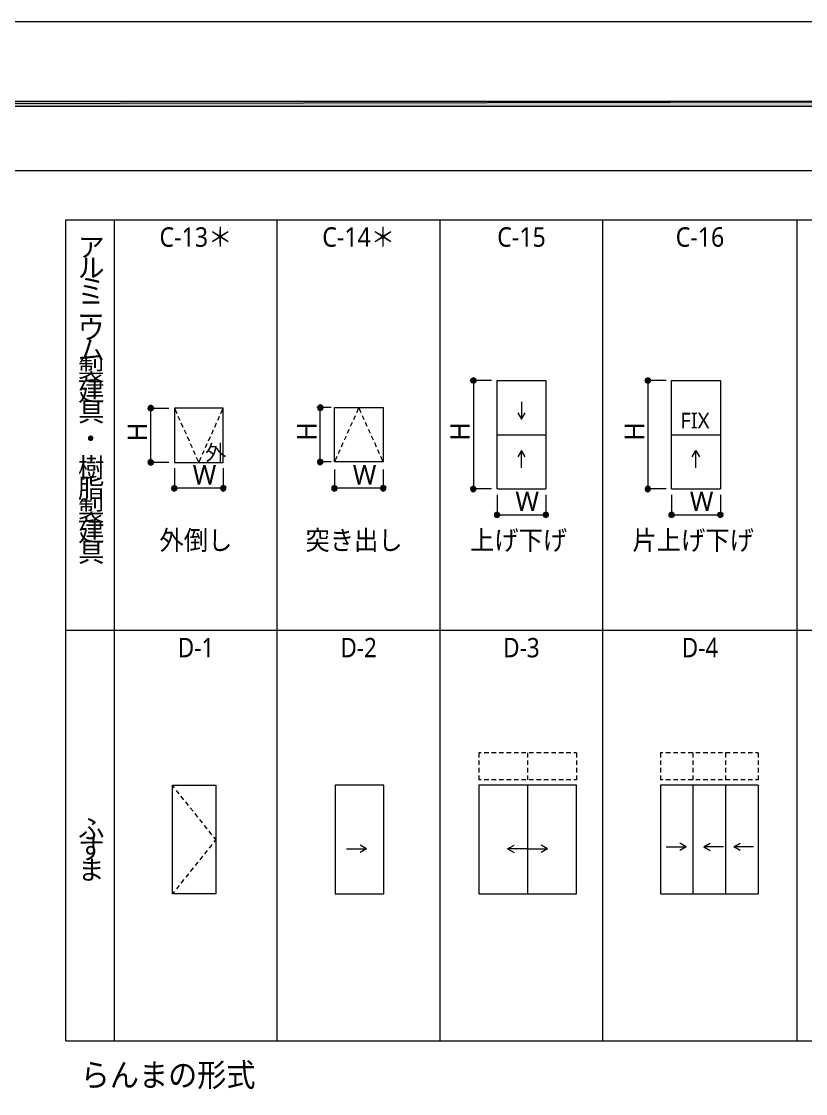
# Model space of a CAD drawing. Header units: millimetres. Extents: x 0 to 420, y 0 to 297.
# Drawn here: x 209.2 to 314.2, y 153.5 to 297 of the extents above; entities that cross this region are included whole.
import ezdxf
from ezdxf.enums import TextEntityAlignment as Align

# ---------------------------------------------------------------- set-up
doc = ezdxf.new("R2010")
doc.units = ezdxf.units.MM
doc.styles.add('kst32b', font='NotoSansJP-Variable.ttf')

msp = doc.modelspace()

# ---------------------------------------------------------------- hatches: boundary and pattern name
h = msp.add_hatch(color=7)
h.paths.add_polyline_path([(394.17, 285.62), (394.17, 286.32), (26.18, 285.62), (394.17, 285.62)])
h.paths.add_polyline_path([(394.17, 286.32), (26.18, 285.62), (26.18, 286.32), (394.17, 286.32)])
h = msp.add_hatch(color=7)
h.paths.add_polyline_path([(269.37, 249.07), (269.35, 248.94), (269.71, 248.94), (269.37, 249.07)])
h.paths.add_polyline_path([(269.35, 248.94), (269.71, 248.94), (269.37, 248.79), (269.35, 248.94)])
h.paths.add_polyline_path([(269.71, 248.94), (269.37, 248.79), (269.45, 248.67), (269.71, 248.94)])
h = msp.add_hatch(color=7)
h.paths.add_polyline_path([(269.71, 249.3), (269.58, 249.26), (269.71, 248.94), (269.71, 249.3)])
h.paths.add_polyline_path([(269.58, 249.26), (269.71, 248.94), (269.45, 249.2), (269.58, 249.26)])
h.paths.add_polyline_path([(269.71, 248.94), (269.45, 249.2), (269.37, 249.07), (269.71, 248.94)])
h = msp.add_hatch(color=7)
h.paths.add_polyline_path([(269.45, 248.67), (269.58, 248.6), (269.71, 248.94), (269.45, 248.67)])
h.paths.add_polyline_path([(269.58, 248.6), (269.71, 248.94), (269.71, 248.56), (269.58, 248.6)])
h.paths.add_polyline_path([(269.71, 248.94), (269.71, 248.56), (269.85, 248.6), (269.71, 248.94)])
for points in [[(269.85, 249.26), (269.71, 249.3), (269.71, 248.94), (269.85, 249.26)], [(293.2, 249.26), (293.07, 249.3), (293.07, 248.94), (293.2, 249.26)], [(226.67, 245.58), (226.55, 245.6), (226.55, 245.24), (226.67, 245.58)], [(249.36, 245.64), (249.22, 245.66), (249.22, 245.3), (249.36, 245.64)], [(226.4, 237.64), (226.55, 237.62), (226.55, 237.98), (226.4, 237.64)], [(249.09, 237.7), (249.22, 237.68), (249.22, 238.04), (249.09, 237.7)], [(229.36, 234.65), (229.34, 234.53), (229.7, 234.53), (229.36, 234.65)], [(236.58, 234.38), (236.6, 234.53), (236.24, 234.53), (236.58, 234.38)], [(250.78, 234.65), (250.76, 234.53), (251.12, 234.53), (250.78, 234.65)], [(257.98, 234.38), (258.02, 234.53), (257.64, 234.53), (257.98, 234.38)], [(269.58, 234.08), (269.71, 234.06), (269.71, 234.42), (269.58, 234.08)], [(292.93, 234.08), (293.07, 234.06), (293.07, 234.42), (292.93, 234.08)], [(272.54, 231.1), (272.52, 230.97), (272.88, 230.97), (272.54, 231.1)], [(279.74, 230.82), (279.78, 230.97), (279.4, 230.97), (279.74, 230.82)], [(295.89, 231.1), (295.87, 230.97), (296.23, 230.97), (295.89, 231.1)], [(303.11, 230.82), (303.13, 230.97), (302.77, 230.97), (303.11, 230.82)]]:
    msp.add_hatch(color=7).paths.add_polyline_path(points)
h = msp.add_hatch(color=7)
h.paths.add_polyline_path([(270.07, 248.94), (270.04, 249.07), (269.71, 248.94), (270.07, 248.94)])
h.paths.add_polyline_path([(270.04, 249.07), (269.71, 248.94), (269.96, 249.2), (270.04, 249.07)])
h.paths.add_polyline_path([(269.71, 248.94), (269.96, 249.2), (269.85, 249.26), (269.71, 248.94)])
h = msp.add_hatch(color=7)
h.paths.add_polyline_path([(269.85, 248.6), (269.96, 248.67), (269.71, 248.94), (269.85, 248.6)])
h.paths.add_polyline_path([(269.96, 248.67), (269.71, 248.94), (270.04, 248.79), (269.96, 248.67)])
h.paths.add_polyline_path([(269.71, 248.94), (270.04, 248.79), (270.07, 248.94), (269.71, 248.94)])
h = msp.add_hatch(color=7)
h.paths.add_polyline_path([(292.74, 249.07), (292.69, 248.94), (293.07, 248.94), (292.74, 249.07)])
h.paths.add_polyline_path([(292.69, 248.94), (293.07, 248.94), (292.74, 248.79), (292.69, 248.94)])
h.paths.add_polyline_path([(293.07, 248.94), (292.74, 248.79), (292.8, 248.67), (293.07, 248.94)])
h = msp.add_hatch(color=7)
h.paths.add_polyline_path([(293.07, 249.3), (292.93, 249.26), (293.07, 248.94), (293.07, 249.3)])
h.paths.add_polyline_path([(292.93, 249.26), (293.07, 248.94), (292.8, 249.2), (292.93, 249.26)])
h.paths.add_polyline_path([(293.07, 248.94), (292.8, 249.2), (292.74, 249.07), (293.07, 248.94)])
h = msp.add_hatch(color=7)
h.paths.add_polyline_path([(292.8, 248.67), (292.93, 248.6), (293.07, 248.94), (292.8, 248.67)])
h.paths.add_polyline_path([(292.93, 248.6), (293.07, 248.94), (293.07, 248.56), (292.93, 248.6)])
h.paths.add_polyline_path([(293.07, 248.94), (293.07, 248.56), (293.2, 248.6), (293.07, 248.94)])
h = msp.add_hatch(color=7)
h.paths.add_polyline_path([(293.43, 248.94), (293.39, 249.07), (293.07, 248.94), (293.43, 248.94)])
h.paths.add_polyline_path([(293.39, 249.07), (293.07, 248.94), (293.33, 249.2), (293.39, 249.07)])
h.paths.add_polyline_path([(293.07, 248.94), (293.33, 249.2), (293.2, 249.26), (293.07, 248.94)])
h = msp.add_hatch(color=7)
h.paths.add_polyline_path([(293.2, 248.6), (293.33, 248.67), (293.07, 248.94), (293.2, 248.6)])
h.paths.add_polyline_path([(293.33, 248.67), (293.07, 248.94), (293.39, 248.79), (293.33, 248.67)])
h.paths.add_polyline_path([(293.07, 248.94), (293.39, 248.79), (293.43, 248.94), (293.07, 248.94)])
h = msp.add_hatch(color=7)
h.paths.add_polyline_path([(226.21, 245.36), (226.19, 245.24), (226.55, 245.24), (226.21, 245.36)])
h.paths.add_polyline_path([(226.19, 245.24), (226.55, 245.24), (226.21, 245.09), (226.19, 245.24)])
h.paths.add_polyline_path([(226.55, 245.24), (226.21, 245.09), (226.29, 244.98), (226.55, 245.24)])
h = msp.add_hatch(color=7)
h.paths.add_polyline_path([(226.55, 245.6), (226.4, 245.58), (226.55, 245.24), (226.55, 245.6)])
h.paths.add_polyline_path([(226.4, 245.58), (226.55, 245.24), (226.29, 245.49), (226.4, 245.58)])
h.paths.add_polyline_path([(226.55, 245.24), (226.29, 245.49), (226.21, 245.36), (226.55, 245.24)])
h = msp.add_hatch(color=7)
h.paths.add_polyline_path([(226.91, 245.24), (226.89, 245.36), (226.55, 245.24), (226.91, 245.24)])
h.paths.add_polyline_path([(226.89, 245.36), (226.55, 245.24), (226.8, 245.49), (226.89, 245.36)])
h.paths.add_polyline_path([(226.55, 245.24), (226.8, 245.49), (226.67, 245.58), (226.55, 245.24)])
h = msp.add_hatch(color=7)
h.paths.add_polyline_path([(248.88, 245.45), (248.86, 245.3), (249.22, 245.3), (248.88, 245.45)])
h.paths.add_polyline_path([(248.86, 245.3), (249.22, 245.3), (248.88, 245.17), (248.86, 245.3)])
h.paths.add_polyline_path([(249.22, 245.3), (248.88, 245.17), (248.96, 245.05), (249.22, 245.3)])
h = msp.add_hatch(color=7)
h.paths.add_polyline_path([(249.22, 245.66), (249.09, 245.64), (249.22, 245.3), (249.22, 245.66)])
h.paths.add_polyline_path([(249.09, 245.64), (249.22, 245.3), (248.96, 245.55), (249.09, 245.64)])
h.paths.add_polyline_path([(249.22, 245.3), (248.96, 245.55), (248.88, 245.45), (249.22, 245.3)])
h = msp.add_hatch(color=7)
h.paths.add_polyline_path([(248.96, 245.05), (249.09, 244.96), (249.22, 245.3), (248.96, 245.05)])
h.paths.add_polyline_path([(249.09, 244.96), (249.22, 245.3), (249.22, 244.94), (249.09, 244.96)])
h.paths.add_polyline_path([(249.22, 245.3), (249.22, 244.94), (249.36, 244.96), (249.22, 245.3)])
h = msp.add_hatch(color=7)
h.paths.add_polyline_path([(249.58, 245.3), (249.56, 245.45), (249.22, 245.3), (249.58, 245.3)])
h.paths.add_polyline_path([(249.56, 245.45), (249.22, 245.3), (249.47, 245.55), (249.56, 245.45)])
h.paths.add_polyline_path([(249.22, 245.3), (249.47, 245.55), (249.36, 245.64), (249.22, 245.3)])
h = msp.add_hatch(color=7)
h.paths.add_polyline_path([(249.36, 244.96), (249.47, 245.05), (249.22, 245.3), (249.36, 244.96)])
h.paths.add_polyline_path([(249.47, 245.05), (249.22, 245.3), (249.56, 245.17), (249.47, 245.05)])
h.paths.add_polyline_path([(249.22, 245.3), (249.56, 245.17), (249.58, 245.3), (249.22, 245.3)])
h = msp.add_hatch(color=7)
h.paths.add_polyline_path([(226.29, 244.98), (226.4, 244.9), (226.55, 245.24), (226.29, 244.98)])
h.paths.add_polyline_path([(226.4, 244.9), (226.55, 245.24), (226.55, 244.88), (226.4, 244.9)])
h.paths.add_polyline_path([(226.55, 245.24), (226.55, 244.88), (226.67, 244.9), (226.55, 245.24)])
h = msp.add_hatch(color=7)
h.paths.add_polyline_path([(226.67, 244.9), (226.8, 244.98), (226.55, 245.24), (226.67, 244.9)])
h.paths.add_polyline_path([(226.8, 244.98), (226.55, 245.24), (226.89, 245.09), (226.8, 244.98)])
h.paths.add_polyline_path([(226.55, 245.24), (226.89, 245.09), (226.91, 245.24), (226.55, 245.24)])
h = msp.add_hatch(color=7)
h.paths.add_polyline_path([(226.4, 238.32), (226.29, 238.23), (226.55, 237.98), (226.4, 238.32)])
h.paths.add_polyline_path([(226.29, 238.23), (226.55, 237.98), (226.21, 238.1), (226.29, 238.23)])
h.paths.add_polyline_path([(226.55, 237.98), (226.21, 238.1), (226.19, 237.98), (226.55, 237.98)])
h = msp.add_hatch(color=7)
h.paths.add_polyline_path([(226.8, 238.23), (226.67, 238.32), (226.55, 237.98), (226.8, 238.23)])
h.paths.add_polyline_path([(226.67, 238.32), (226.55, 237.98), (226.55, 238.34), (226.67, 238.32)])
h.paths.add_polyline_path([(226.55, 237.98), (226.55, 238.34), (226.4, 238.32), (226.55, 237.98)])
h = msp.add_hatch(color=7)
h.paths.add_polyline_path([(226.89, 237.83), (226.91, 237.98), (226.55, 237.98), (226.89, 237.83)])
h.paths.add_polyline_path([(226.91, 237.98), (226.55, 237.98), (226.89, 238.1), (226.91, 237.98)])
h.paths.add_polyline_path([(226.55, 237.98), (226.89, 238.1), (226.8, 238.23), (226.55, 237.98)])
h = msp.add_hatch(color=7)
h.paths.add_polyline_path([(249.09, 238.38), (248.96, 238.29), (249.22, 238.04), (249.09, 238.38)])
h.paths.add_polyline_path([(248.96, 238.29), (249.22, 238.04), (248.88, 238.19), (248.96, 238.29)])
h.paths.add_polyline_path([(249.22, 238.04), (248.88, 238.19), (248.86, 238.04), (249.22, 238.04)])
h = msp.add_hatch(color=7)
h.paths.add_polyline_path([(249.47, 238.29), (249.36, 238.38), (249.22, 238.04), (249.47, 238.29)])
h.paths.add_polyline_path([(249.36, 238.38), (249.22, 238.04), (249.22, 238.4), (249.36, 238.38)])
h.paths.add_polyline_path([(249.22, 238.04), (249.22, 238.4), (249.09, 238.38), (249.22, 238.04)])
h = msp.add_hatch(color=7)
h.paths.add_polyline_path([(249.56, 237.91), (249.58, 238.04), (249.22, 238.04), (249.56, 237.91)])
h.paths.add_polyline_path([(249.58, 238.04), (249.22, 238.04), (249.56, 238.19), (249.58, 238.04)])
h.paths.add_polyline_path([(249.22, 238.04), (249.56, 238.19), (249.47, 238.29), (249.22, 238.04)])
h = msp.add_hatch(color=7)
h.paths.add_polyline_path([(226.19, 237.98), (226.21, 237.83), (226.55, 237.98), (226.19, 237.98)])
h.paths.add_polyline_path([(226.21, 237.83), (226.55, 237.98), (226.29, 237.72), (226.21, 237.83)])
h.paths.add_polyline_path([(226.55, 237.98), (226.29, 237.72), (226.4, 237.64), (226.55, 237.98)])
h = msp.add_hatch(color=7)
h.paths.add_polyline_path([(226.55, 237.62), (226.67, 237.64), (226.55, 237.98), (226.55, 237.62)])
h.paths.add_polyline_path([(226.67, 237.64), (226.55, 237.98), (226.8, 237.72), (226.67, 237.64)])
h.paths.add_polyline_path([(226.55, 237.98), (226.8, 237.72), (226.89, 237.83), (226.55, 237.98)])
h = msp.add_hatch(color=7)
h.paths.add_polyline_path([(248.86, 238.04), (248.88, 237.91), (249.22, 238.04), (248.86, 238.04)])
h.paths.add_polyline_path([(248.88, 237.91), (249.22, 238.04), (248.96, 237.79), (248.88, 237.91)])
h.paths.add_polyline_path([(249.22, 238.04), (248.96, 237.79), (249.09, 237.7), (249.22, 238.04)])
h = msp.add_hatch(color=7)
h.paths.add_polyline_path([(249.22, 237.68), (249.36, 237.7), (249.22, 238.04), (249.22, 237.68)])
h.paths.add_polyline_path([(249.36, 237.7), (249.22, 238.04), (249.47, 237.79), (249.36, 237.7)])
h.paths.add_polyline_path([(249.22, 238.04), (249.47, 237.79), (249.56, 237.91), (249.22, 238.04)])
h = msp.add_hatch(color=7)
h.paths.add_polyline_path([(229.34, 234.53), (229.36, 234.38), (229.7, 234.53), (229.34, 234.53)])
h.paths.add_polyline_path([(229.36, 234.38), (229.7, 234.53), (229.45, 234.27), (229.36, 234.38)])
h.paths.add_polyline_path([(229.7, 234.53), (229.45, 234.27), (229.57, 234.19), (229.7, 234.53)])
h = msp.add_hatch(color=7)
h.paths.add_polyline_path([(229.7, 234.89), (229.57, 234.84), (229.7, 234.53), (229.7, 234.89)])
h.paths.add_polyline_path([(229.57, 234.84), (229.7, 234.53), (229.45, 234.78), (229.57, 234.84)])
h.paths.add_polyline_path([(229.7, 234.53), (229.45, 234.78), (229.36, 234.65), (229.7, 234.53)])
h = msp.add_hatch(color=7)
h.paths.add_polyline_path([(229.57, 234.19), (229.7, 234.15), (229.7, 234.53), (229.57, 234.19)])
h.paths.add_polyline_path([(229.7, 234.15), (229.7, 234.53), (229.85, 234.19), (229.7, 234.15)])
h.paths.add_polyline_path([(229.7, 234.53), (229.85, 234.19), (229.95, 234.27), (229.7, 234.53)])
h = msp.add_hatch(color=7)
h.paths.add_polyline_path([(230.04, 234.65), (229.95, 234.78), (229.7, 234.53), (230.04, 234.65)])
h.paths.add_polyline_path([(229.95, 234.78), (229.7, 234.53), (229.85, 234.84), (229.95, 234.78)])
h.paths.add_polyline_path([(229.7, 234.53), (229.85, 234.84), (229.7, 234.89), (229.7, 234.53)])
h = msp.add_hatch(color=7)
h.paths.add_polyline_path([(229.95, 234.27), (230.04, 234.38), (229.7, 234.53), (229.95, 234.27)])
h.paths.add_polyline_path([(230.04, 234.38), (229.7, 234.53), (230.06, 234.53), (230.04, 234.38)])
h.paths.add_polyline_path([(229.7, 234.53), (230.06, 234.53), (230.04, 234.65), (229.7, 234.53)])
h = msp.add_hatch(color=7)
h.paths.add_polyline_path([(235.99, 234.78), (235.9, 234.65), (236.24, 234.53), (235.99, 234.78)])
h.paths.add_polyline_path([(235.9, 234.65), (236.24, 234.53), (235.88, 234.53), (235.9, 234.65)])
h.paths.add_polyline_path([(236.24, 234.53), (235.88, 234.53), (235.9, 234.38), (236.24, 234.53)])
h = msp.add_hatch(color=7)
h.paths.add_polyline_path([(235.9, 234.38), (235.99, 234.27), (236.24, 234.53), (235.9, 234.38)])
h.paths.add_polyline_path([(235.99, 234.27), (236.24, 234.53), (236.09, 234.19), (235.99, 234.27)])
h.paths.add_polyline_path([(236.24, 234.53), (236.09, 234.19), (236.24, 234.15), (236.24, 234.53)])
h = msp.add_hatch(color=7)
h.paths.add_polyline_path([(236.37, 234.84), (236.24, 234.89), (236.24, 234.53), (236.37, 234.84)])
h.paths.add_polyline_path([(236.24, 234.89), (236.24, 234.53), (236.09, 234.84), (236.24, 234.89)])
h.paths.add_polyline_path([(236.24, 234.53), (236.09, 234.84), (235.99, 234.78), (236.24, 234.53)])
h = msp.add_hatch(color=7)
h.paths.add_polyline_path([(236.6, 234.53), (236.58, 234.65), (236.24, 234.53), (236.6, 234.53)])
h.paths.add_polyline_path([(236.58, 234.65), (236.24, 234.53), (236.5, 234.78), (236.58, 234.65)])
h.paths.add_polyline_path([(236.24, 234.53), (236.5, 234.78), (236.37, 234.84), (236.24, 234.53)])
h = msp.add_hatch(color=7)
h.paths.add_polyline_path([(236.24, 234.15), (236.37, 234.19), (236.24, 234.53), (236.24, 234.15)])
h.paths.add_polyline_path([(236.37, 234.19), (236.24, 234.53), (236.5, 234.27), (236.37, 234.19)])
h.paths.add_polyline_path([(236.24, 234.53), (236.5, 234.27), (236.58, 234.38), (236.24, 234.53)])
h = msp.add_hatch(color=7)
h.paths.add_polyline_path([(250.76, 234.53), (250.78, 234.38), (251.12, 234.53), (250.76, 234.53)])
h.paths.add_polyline_path([(250.78, 234.38), (251.12, 234.53), (250.87, 234.27), (250.78, 234.38)])
h.paths.add_polyline_path([(251.12, 234.53), (250.87, 234.27), (250.97, 234.19), (251.12, 234.53)])
h = msp.add_hatch(color=7)
h.paths.add_polyline_path([(251.12, 234.89), (250.97, 234.84), (251.12, 234.53), (251.12, 234.89)])
h.paths.add_polyline_path([(250.97, 234.84), (251.12, 234.53), (250.87, 234.78), (250.97, 234.84)])
h.paths.add_polyline_path([(251.12, 234.53), (250.87, 234.78), (250.78, 234.65), (251.12, 234.53)])
h = msp.add_hatch(color=7)
h.paths.add_polyline_path([(250.97, 234.19), (251.12, 234.15), (251.12, 234.53), (250.97, 234.19)])
h.paths.add_polyline_path([(251.12, 234.15), (251.12, 234.53), (251.25, 234.19), (251.12, 234.15)])
h.paths.add_polyline_path([(251.12, 234.53), (251.25, 234.19), (251.38, 234.27), (251.12, 234.53)])
h = msp.add_hatch(color=7)
h.paths.add_polyline_path([(251.46, 234.65), (251.38, 234.78), (251.12, 234.53), (251.46, 234.65)])
h.paths.add_polyline_path([(251.38, 234.78), (251.12, 234.53), (251.25, 234.84), (251.38, 234.78)])
h.paths.add_polyline_path([(251.12, 234.53), (251.25, 234.84), (251.12, 234.89), (251.12, 234.53)])
h = msp.add_hatch(color=7)
h.paths.add_polyline_path([(251.38, 234.27), (251.46, 234.38), (251.12, 234.53), (251.38, 234.27)])
h.paths.add_polyline_path([(251.46, 234.38), (251.12, 234.53), (251.48, 234.53), (251.46, 234.38)])
h.paths.add_polyline_path([(251.12, 234.53), (251.48, 234.53), (251.46, 234.65), (251.12, 234.53)])
h = msp.add_hatch(color=7)
h.paths.add_polyline_path([(257.39, 234.78), (257.32, 234.65), (257.64, 234.53), (257.39, 234.78)])
h.paths.add_polyline_path([(257.32, 234.65), (257.64, 234.53), (257.28, 234.53), (257.32, 234.65)])
h.paths.add_polyline_path([(257.64, 234.53), (257.28, 234.53), (257.32, 234.38), (257.64, 234.53)])
h = msp.add_hatch(color=7)
h.paths.add_polyline_path([(257.32, 234.38), (257.39, 234.27), (257.64, 234.53), (257.32, 234.38)])
h.paths.add_polyline_path([(257.39, 234.27), (257.64, 234.53), (257.51, 234.19), (257.39, 234.27)])
h.paths.add_polyline_path([(257.64, 234.53), (257.51, 234.19), (257.64, 234.15), (257.64, 234.53)])
h = msp.add_hatch(color=7)
h.paths.add_polyline_path([(257.79, 234.84), (257.64, 234.89), (257.64, 234.53), (257.79, 234.84)])
h.paths.add_polyline_path([(257.64, 234.89), (257.64, 234.53), (257.51, 234.84), (257.64, 234.89)])
h.paths.add_polyline_path([(257.64, 234.53), (257.51, 234.84), (257.39, 234.78), (257.64, 234.53)])
h = msp.add_hatch(color=7)
h.paths.add_polyline_path([(258.02, 234.53), (257.98, 234.65), (257.64, 234.53), (258.02, 234.53)])
h.paths.add_polyline_path([(257.98, 234.65), (257.64, 234.53), (257.92, 234.78), (257.98, 234.65)])
h.paths.add_polyline_path([(257.64, 234.53), (257.92, 234.78), (257.79, 234.84), (257.64, 234.53)])
h = msp.add_hatch(color=7)
h.paths.add_polyline_path([(257.64, 234.15), (257.79, 234.19), (257.64, 234.53), (257.64, 234.15)])
h.paths.add_polyline_path([(257.79, 234.19), (257.64, 234.53), (257.92, 234.27), (257.79, 234.19)])
h.paths.add_polyline_path([(257.64, 234.53), (257.92, 234.27), (257.98, 234.38), (257.64, 234.53)])
h = msp.add_hatch(color=7)
h.paths.add_polyline_path([(269.58, 234.76), (269.45, 234.67), (269.71, 234.42), (269.58, 234.76)])
h.paths.add_polyline_path([(269.45, 234.67), (269.71, 234.42), (269.37, 234.55), (269.45, 234.67)])
h.paths.add_polyline_path([(269.71, 234.42), (269.37, 234.55), (269.35, 234.42), (269.71, 234.42)])
h = msp.add_hatch(color=7)
h.paths.add_polyline_path([(269.35, 234.42), (269.37, 234.27), (269.71, 234.42), (269.35, 234.42)])
h.paths.add_polyline_path([(269.37, 234.27), (269.71, 234.42), (269.45, 234.17), (269.37, 234.27)])
h.paths.add_polyline_path([(269.71, 234.42), (269.45, 234.17), (269.58, 234.08), (269.71, 234.42)])
h = msp.add_hatch(color=7)
h.paths.add_polyline_path([(269.96, 234.67), (269.85, 234.76), (269.71, 234.42), (269.96, 234.67)])
h.paths.add_polyline_path([(269.85, 234.76), (269.71, 234.42), (269.71, 234.78), (269.85, 234.76)])
h.paths.add_polyline_path([(269.71, 234.42), (269.71, 234.78), (269.58, 234.76), (269.71, 234.42)])
h = msp.add_hatch(color=7)
h.paths.add_polyline_path([(270.04, 234.27), (270.07, 234.42), (269.71, 234.42), (270.04, 234.27)])
h.paths.add_polyline_path([(270.07, 234.42), (269.71, 234.42), (270.04, 234.55), (270.07, 234.42)])
h.paths.add_polyline_path([(269.71, 234.42), (270.04, 234.55), (269.96, 234.67), (269.71, 234.42)])
h = msp.add_hatch(color=7)
h.paths.add_polyline_path([(269.71, 234.06), (269.85, 234.08), (269.71, 234.42), (269.71, 234.06)])
h.paths.add_polyline_path([(269.85, 234.08), (269.71, 234.42), (269.96, 234.17), (269.85, 234.08)])
h.paths.add_polyline_path([(269.71, 234.42), (269.96, 234.17), (270.04, 234.27), (269.71, 234.42)])
h = msp.add_hatch(color=7)
h.paths.add_polyline_path([(292.93, 234.76), (292.8, 234.67), (293.07, 234.42), (292.93, 234.76)])
h.paths.add_polyline_path([(292.8, 234.67), (293.07, 234.42), (292.74, 234.55), (292.8, 234.67)])
h.paths.add_polyline_path([(293.07, 234.42), (292.74, 234.55), (292.69, 234.42), (293.07, 234.42)])
h = msp.add_hatch(color=7)
h.paths.add_polyline_path([(292.69, 234.42), (292.74, 234.27), (293.07, 234.42), (292.69, 234.42)])
h.paths.add_polyline_path([(292.74, 234.27), (293.07, 234.42), (292.8, 234.17), (292.74, 234.27)])
h.paths.add_polyline_path([(293.07, 234.42), (292.8, 234.17), (292.93, 234.08), (293.07, 234.42)])
h = msp.add_hatch(color=7)
h.paths.add_polyline_path([(293.33, 234.67), (293.2, 234.76), (293.07, 234.42), (293.33, 234.67)])
h.paths.add_polyline_path([(293.2, 234.76), (293.07, 234.42), (293.07, 234.78), (293.2, 234.76)])
h.paths.add_polyline_path([(293.07, 234.42), (293.07, 234.78), (292.93, 234.76), (293.07, 234.42)])
h = msp.add_hatch(color=7)
h.paths.add_polyline_path([(293.39, 234.27), (293.43, 234.42), (293.07, 234.42), (293.39, 234.27)])
h.paths.add_polyline_path([(293.43, 234.42), (293.07, 234.42), (293.39, 234.55), (293.43, 234.42)])
h.paths.add_polyline_path([(293.07, 234.42), (293.39, 234.55), (293.33, 234.67), (293.07, 234.42)])
h = msp.add_hatch(color=7)
h.paths.add_polyline_path([(293.07, 234.06), (293.2, 234.08), (293.07, 234.42), (293.07, 234.06)])
h.paths.add_polyline_path([(293.2, 234.08), (293.07, 234.42), (293.33, 234.17), (293.2, 234.08)])
h.paths.add_polyline_path([(293.07, 234.42), (293.33, 234.17), (293.39, 234.27), (293.07, 234.42)])
h = msp.add_hatch(color=7)
h.paths.add_polyline_path([(272.52, 230.97), (272.54, 230.82), (272.88, 230.97), (272.52, 230.97)])
h.paths.add_polyline_path([(272.54, 230.82), (272.88, 230.97), (272.63, 230.7), (272.54, 230.82)])
h.paths.add_polyline_path([(272.88, 230.97), (272.63, 230.7), (272.73, 230.63), (272.88, 230.97)])
h = msp.add_hatch(color=7)
h.paths.add_polyline_path([(272.88, 231.33), (272.73, 231.29), (272.88, 230.97), (272.88, 231.33)])
h.paths.add_polyline_path([(272.73, 231.29), (272.88, 230.97), (272.63, 231.22), (272.73, 231.29)])
h.paths.add_polyline_path([(272.88, 230.97), (272.63, 231.22), (272.54, 231.1), (272.88, 230.97)])
h = msp.add_hatch(color=7)
h.paths.add_polyline_path([(272.73, 230.63), (272.88, 230.59), (272.88, 230.97), (272.73, 230.63)])
h.paths.add_polyline_path([(272.88, 230.59), (272.88, 230.97), (273.01, 230.63), (272.88, 230.59)])
h.paths.add_polyline_path([(272.88, 230.97), (273.01, 230.63), (273.13, 230.7), (272.88, 230.97)])
h = msp.add_hatch(color=7)
h.paths.add_polyline_path([(273.22, 231.1), (273.13, 231.22), (272.88, 230.97), (273.22, 231.1)])
h.paths.add_polyline_path([(273.13, 231.22), (272.88, 230.97), (273.01, 231.29), (273.13, 231.22)])
h.paths.add_polyline_path([(272.88, 230.97), (273.01, 231.29), (272.88, 231.33), (272.88, 230.97)])
h = msp.add_hatch(color=7)
h.paths.add_polyline_path([(273.13, 230.7), (273.22, 230.82), (272.88, 230.97), (273.13, 230.7)])
h.paths.add_polyline_path([(273.22, 230.82), (272.88, 230.97), (273.24, 230.97), (273.22, 230.82)])
h.paths.add_polyline_path([(272.88, 230.97), (273.24, 230.97), (273.22, 231.1), (272.88, 230.97)])
h = msp.add_hatch(color=7)
h.paths.add_polyline_path([(279.15, 231.22), (279.08, 231.1), (279.4, 230.97), (279.15, 231.22)])
h.paths.add_polyline_path([(279.08, 231.1), (279.4, 230.97), (279.04, 230.97), (279.08, 231.1)])
h.paths.add_polyline_path([(279.4, 230.97), (279.04, 230.97), (279.08, 230.82), (279.4, 230.97)])
h = msp.add_hatch(color=7)
h.paths.add_polyline_path([(279.08, 230.82), (279.15, 230.7), (279.4, 230.97), (279.08, 230.82)])
h.paths.add_polyline_path([(279.15, 230.7), (279.4, 230.97), (279.27, 230.63), (279.15, 230.7)])
h.paths.add_polyline_path([(279.4, 230.97), (279.27, 230.63), (279.4, 230.59), (279.4, 230.97)])
h = msp.add_hatch(color=7)
h.paths.add_polyline_path([(279.55, 231.29), (279.4, 231.33), (279.4, 230.97), (279.55, 231.29)])
h.paths.add_polyline_path([(279.4, 231.33), (279.4, 230.97), (279.27, 231.29), (279.4, 231.33)])
h.paths.add_polyline_path([(279.4, 230.97), (279.27, 231.29), (279.15, 231.22), (279.4, 230.97)])
h = msp.add_hatch(color=7)
h.paths.add_polyline_path([(279.78, 230.97), (279.74, 231.1), (279.4, 230.97), (279.78, 230.97)])
h.paths.add_polyline_path([(279.74, 231.1), (279.4, 230.97), (279.68, 231.22), (279.74, 231.1)])
h.paths.add_polyline_path([(279.4, 230.97), (279.68, 231.22), (279.55, 231.29), (279.4, 230.97)])
h = msp.add_hatch(color=7)
h.paths.add_polyline_path([(279.4, 230.59), (279.55, 230.63), (279.4, 230.97), (279.4, 230.59)])
h.paths.add_polyline_path([(279.55, 230.63), (279.4, 230.97), (279.68, 230.7), (279.55, 230.63)])
h.paths.add_polyline_path([(279.4, 230.97), (279.68, 230.7), (279.74, 230.82), (279.4, 230.97)])
h = msp.add_hatch(color=7)
h.paths.add_polyline_path([(295.87, 230.97), (295.89, 230.82), (296.23, 230.97), (295.87, 230.97)])
h.paths.add_polyline_path([(295.89, 230.82), (296.23, 230.97), (295.97, 230.7), (295.89, 230.82)])
h.paths.add_polyline_path([(296.23, 230.97), (295.97, 230.7), (296.1, 230.63), (296.23, 230.97)])
h = msp.add_hatch(color=7)
h.paths.add_polyline_path([(296.23, 231.33), (296.1, 231.29), (296.23, 230.97), (296.23, 231.33)])
h.paths.add_polyline_path([(296.1, 231.29), (296.23, 230.97), (295.97, 231.22), (296.1, 231.29)])
h.paths.add_polyline_path([(296.23, 230.97), (295.97, 231.22), (295.89, 231.1), (296.23, 230.97)])
h = msp.add_hatch(color=7)
h.paths.add_polyline_path([(296.1, 230.63), (296.23, 230.59), (296.23, 230.97), (296.1, 230.63)])
h.paths.add_polyline_path([(296.23, 230.59), (296.23, 230.97), (296.38, 230.63), (296.23, 230.59)])
h.paths.add_polyline_path([(296.23, 230.97), (296.38, 230.63), (296.48, 230.7), (296.23, 230.97)])
h = msp.add_hatch(color=7)
h.paths.add_polyline_path([(296.57, 231.1), (296.48, 231.22), (296.23, 230.97), (296.57, 231.1)])
h.paths.add_polyline_path([(296.48, 231.22), (296.23, 230.97), (296.38, 231.29), (296.48, 231.22)])
h.paths.add_polyline_path([(296.23, 230.97), (296.38, 231.29), (296.23, 231.33), (296.23, 230.97)])
h = msp.add_hatch(color=7)
h.paths.add_polyline_path([(296.48, 230.7), (296.57, 230.82), (296.23, 230.97), (296.48, 230.7)])
h.paths.add_polyline_path([(296.57, 230.82), (296.23, 230.97), (296.59, 230.97), (296.57, 230.82)])
h.paths.add_polyline_path([(296.23, 230.97), (296.59, 230.97), (296.57, 231.1), (296.23, 230.97)])
h = msp.add_hatch(color=7)
h.paths.add_polyline_path([(302.51, 231.22), (302.43, 231.1), (302.77, 230.97), (302.51, 231.22)])
h.paths.add_polyline_path([(302.43, 231.1), (302.77, 230.97), (302.41, 230.97), (302.43, 231.1)])
h.paths.add_polyline_path([(302.77, 230.97), (302.41, 230.97), (302.43, 230.82), (302.77, 230.97)])
h = msp.add_hatch(color=7)
h.paths.add_polyline_path([(302.43, 230.82), (302.51, 230.7), (302.77, 230.97), (302.43, 230.82)])
h.paths.add_polyline_path([(302.51, 230.7), (302.77, 230.97), (302.62, 230.63), (302.51, 230.7)])
h.paths.add_polyline_path([(302.77, 230.97), (302.62, 230.63), (302.77, 230.59), (302.77, 230.97)])
h = msp.add_hatch(color=7)
h.paths.add_polyline_path([(302.89, 231.29), (302.77, 231.33), (302.77, 230.97), (302.89, 231.29)])
h.paths.add_polyline_path([(302.77, 231.33), (302.77, 230.97), (302.62, 231.29), (302.77, 231.33)])
h.paths.add_polyline_path([(302.77, 230.97), (302.62, 231.29), (302.51, 231.22), (302.77, 230.97)])
h = msp.add_hatch(color=7)
h.paths.add_polyline_path([(303.13, 230.97), (303.11, 231.1), (302.77, 230.97), (303.13, 230.97)])
h.paths.add_polyline_path([(303.11, 231.1), (302.77, 230.97), (303.02, 231.22), (303.11, 231.1)])
h.paths.add_polyline_path([(302.77, 230.97), (303.02, 231.22), (302.89, 231.29), (302.77, 230.97)])
h = msp.add_hatch(color=7)
h.paths.add_polyline_path([(302.77, 230.59), (302.89, 230.63), (302.77, 230.97), (302.77, 230.59)])
h.paths.add_polyline_path([(302.89, 230.63), (302.77, 230.97), (303.02, 230.7), (302.89, 230.63)])
h.paths.add_polyline_path([(302.77, 230.97), (303.02, 230.7), (303.11, 230.82), (302.77, 230.97)])

# ---------------------------------------------------------------- linework, layer by layer
at = {"lineweight": 13}
for points in [[(0.19, 0), (0.19, 296.97), (420.16, 296.97), (420.16, 0)], [(251.12, 238.04), (251.12, 245.3), (257.64, 245.3), (257.64, 238.04)], [(236.24, 237.98), (236.24, 245.24), (229.7, 245.24), (229.7, 237.98)], [(229.45, 180.26), (229.45, 194.78), (235.25, 194.78), (235.25, 180.26)], [(251.21, 194.78), (251.21, 180.26), (257.75, 180.26), (257.75, 194.78)]]:
    msp.add_lwpolyline(points, close=True, dxfattribs=at)
at = {"lineweight": 0}
for points in [[(394.17, 285.62), (394.17, 286.32), (26.18, 285.62)], [(394.17, 286.32), (26.18, 285.62), (26.18, 286.32)], [(269.37, 249.07), (269.35, 248.94), (269.71, 248.94)], [(269.35, 248.94), (269.71, 248.94), (269.37, 248.79)], [(269.71, 248.94), (269.45, 249.2), (269.37, 249.07)], [(269.71, 248.94), (269.37, 248.79), (269.45, 248.67)], [(269.58, 249.26), (269.71, 248.94), (269.45, 249.2)], [(269.45, 248.67), (269.58, 248.6), (269.71, 248.94)], [(269.71, 249.3), (269.58, 249.26), (269.71, 248.94)], [(269.58, 248.6), (269.71, 248.94), (269.71, 248.56)], [(269.85, 249.26), (269.71, 249.3), (269.71, 248.94)], [(269.71, 248.94), (269.96, 249.2), (269.85, 249.26)], [(270.04, 249.07), (269.71, 248.94), (269.96, 249.2)], [(270.07, 248.94), (270.04, 249.07), (269.71, 248.94)], [(269.71, 248.94), (269.71, 248.56), (269.85, 248.6)], [(269.85, 248.6), (269.96, 248.67), (269.71, 248.94)], [(269.96, 248.67), (269.71, 248.94), (270.04, 248.79)], [(269.71, 248.94), (270.04, 248.79), (270.07, 248.94)], [(292.74, 249.07), (292.69, 248.94), (293.07, 248.94)], [(292.69, 248.94), (293.07, 248.94), (292.74, 248.79)], [(293.07, 248.94), (292.8, 249.2), (292.74, 249.07)], [(293.07, 248.94), (292.74, 248.79), (292.8, 248.67)], [(292.93, 249.26), (293.07, 248.94), (292.8, 249.2)], [(292.8, 248.67), (292.93, 248.6), (293.07, 248.94)], [(293.07, 249.3), (292.93, 249.26), (293.07, 248.94)], [(292.93, 248.6), (293.07, 248.94), (293.07, 248.56)], [(293.2, 249.26), (293.07, 249.3), (293.07, 248.94)], [(293.07, 248.94), (293.33, 249.2), (293.2, 249.26)], [(293.39, 249.07), (293.07, 248.94), (293.33, 249.2)], [(293.43, 248.94), (293.39, 249.07), (293.07, 248.94)], [(293.07, 248.94), (293.07, 248.56), (293.2, 248.6)], [(293.2, 248.6), (293.33, 248.67), (293.07, 248.94)], [(293.33, 248.67), (293.07, 248.94), (293.39, 248.79)], [(293.07, 248.94), (293.39, 248.79), (293.43, 248.94)], [(226.21, 245.36), (226.19, 245.24), (226.55, 245.24)], [(226.55, 245.24), (226.29, 245.49), (226.21, 245.36)], [(226.4, 245.58), (226.55, 245.24), (226.29, 245.49)], [(226.55, 245.6), (226.4, 245.58), (226.55, 245.24)], [(226.67, 245.58), (226.55, 245.6), (226.55, 245.24)], [(226.55, 245.24), (226.8, 245.49), (226.67, 245.58)], [(226.89, 245.36), (226.55, 245.24), (226.8, 245.49)], [(226.91, 245.24), (226.89, 245.36), (226.55, 245.24)], [(248.88, 245.45), (248.86, 245.3), (249.22, 245.3)], [(248.86, 245.3), (249.22, 245.3), (248.88, 245.17)], [(249.22, 245.3), (248.96, 245.55), (248.88, 245.45)], [(249.22, 245.3), (248.88, 245.17), (248.96, 245.05)], [(249.09, 245.64), (249.22, 245.3), (248.96, 245.55)], [(248.96, 245.05), (249.09, 244.96), (249.22, 245.3)], [(249.22, 245.66), (249.09, 245.64), (249.22, 245.3)], [(249.09, 244.96), (249.22, 245.3), (249.22, 244.94)], [(249.36, 245.64), (249.22, 245.66), (249.22, 245.3)], [(249.22, 245.3), (249.47, 245.55), (249.36, 245.64)], [(249.56, 245.45), (249.22, 245.3), (249.47, 245.55)], [(249.58, 245.3), (249.56, 245.45), (249.22, 245.3)], [(249.22, 245.3), (249.22, 244.94), (249.36, 244.96)], [(249.36, 244.96), (249.47, 245.05), (249.22, 245.3)], [(249.47, 245.05), (249.22, 245.3), (249.56, 245.17)], [(249.22, 245.3), (249.56, 245.17), (249.58, 245.3)], [(226.19, 245.24), (226.55, 245.24), (226.21, 245.09)], [(226.55, 245.24), (226.21, 245.09), (226.29, 244.98)], [(226.29, 244.98), (226.4, 244.9), (226.55, 245.24)], [(226.4, 244.9), (226.55, 245.24), (226.55, 244.88)], [(226.55, 245.24), (226.55, 244.88), (226.67, 244.9)], [(226.67, 244.9), (226.8, 244.98), (226.55, 245.24)], [(226.8, 244.98), (226.55, 245.24), (226.89, 245.09)], [(226.55, 245.24), (226.89, 245.09), (226.91, 245.24)], [(226.55, 237.98), (226.21, 238.1), (226.19, 237.98)], [(226.29, 238.23), (226.55, 237.98), (226.21, 238.1)], [(226.4, 238.32), (226.29, 238.23), (226.55, 237.98)], [(226.55, 237.98), (226.55, 238.34), (226.4, 238.32)], [(226.67, 238.32), (226.55, 237.98), (226.55, 238.34)], [(226.8, 238.23), (226.67, 238.32), (226.55, 237.98)], [(226.55, 237.98), (226.89, 238.1), (226.8, 238.23)], [(226.91, 237.98), (226.55, 237.98), (226.89, 238.1)], [(249.22, 238.04), (248.88, 238.19), (248.86, 238.04)], [(248.96, 238.29), (249.22, 238.04), (248.88, 238.19)], [(249.09, 238.38), (248.96, 238.29), (249.22, 238.04)], [(249.22, 238.04), (249.22, 238.4), (249.09, 238.38)], [(249.36, 238.38), (249.22, 238.04), (249.22, 238.4)], [(249.47, 238.29), (249.36, 238.38), (249.22, 238.04)], [(249.22, 238.04), (249.56, 238.19), (249.47, 238.29)], [(249.58, 238.04), (249.22, 238.04), (249.56, 238.19)], [(226.19, 237.98), (226.21, 237.83), (226.55, 237.98)], [(226.21, 237.83), (226.55, 237.98), (226.29, 237.72)], [(226.55, 237.98), (226.29, 237.72), (226.4, 237.64)], [(226.4, 237.64), (226.55, 237.62), (226.55, 237.98)], [(226.55, 237.62), (226.67, 237.64), (226.55, 237.98)], [(226.67, 237.64), (226.55, 237.98), (226.8, 237.72)], [(226.55, 237.98), (226.8, 237.72), (226.89, 237.83)], [(226.89, 237.83), (226.91, 237.98), (226.55, 237.98)], [(248.86, 238.04), (248.88, 237.91), (249.22, 238.04)], [(248.88, 237.91), (249.22, 238.04), (248.96, 237.79)], [(249.22, 238.04), (248.96, 237.79), (249.09, 237.7)], [(249.09, 237.7), (249.22, 237.68), (249.22, 238.04)], [(249.22, 237.68), (249.36, 237.7), (249.22, 238.04)], [(249.36, 237.7), (249.22, 238.04), (249.47, 237.79)], [(249.22, 238.04), (249.47, 237.79), (249.56, 237.91)], [(249.56, 237.91), (249.58, 238.04), (249.22, 238.04)], [(229.36, 234.65), (229.34, 234.53), (229.7, 234.53)], [(229.34, 234.53), (229.36, 234.38), (229.7, 234.53)], [(229.7, 234.53), (229.45, 234.78), (229.36, 234.65)], [(229.36, 234.38), (229.7, 234.53), (229.45, 234.27)], [(229.57, 234.84), (229.7, 234.53), (229.45, 234.78)], [(229.7, 234.53), (229.45, 234.27), (229.57, 234.19)], [(229.7, 234.89), (229.57, 234.84), (229.7, 234.53)], [(229.57, 234.19), (229.7, 234.15), (229.7, 234.53)], [(229.7, 234.53), (229.85, 234.84), (229.7, 234.89)], [(229.95, 234.78), (229.7, 234.53), (229.85, 234.84)], [(230.04, 234.65), (229.95, 234.78), (229.7, 234.53)], [(229.7, 234.53), (230.06, 234.53), (230.04, 234.65)], [(229.7, 234.15), (229.7, 234.53), (229.85, 234.19)], [(229.7, 234.53), (229.85, 234.19), (229.95, 234.27)], [(229.95, 234.27), (230.04, 234.38), (229.7, 234.53)], [(230.04, 234.38), (229.7, 234.53), (230.06, 234.53)], [(235.9, 234.65), (236.24, 234.53), (235.88, 234.53)], [(236.24, 234.53), (235.88, 234.53), (235.9, 234.38)], [(235.99, 234.78), (235.9, 234.65), (236.24, 234.53)], [(235.9, 234.38), (235.99, 234.27), (236.24, 234.53)], [(236.24, 234.53), (236.09, 234.84), (235.99, 234.78)], [(235.99, 234.27), (236.24, 234.53), (236.09, 234.19)], [(236.24, 234.89), (236.24, 234.53), (236.09, 234.84)], [(236.24, 234.53), (236.09, 234.19), (236.24, 234.15)], [(236.37, 234.84), (236.24, 234.89), (236.24, 234.53)], [(236.24, 234.53), (236.5, 234.78), (236.37, 234.84)], [(236.58, 234.65), (236.24, 234.53), (236.5, 234.78)], [(236.6, 234.53), (236.58, 234.65), (236.24, 234.53)], [(236.24, 234.15), (236.37, 234.19), (236.24, 234.53)], [(236.37, 234.19), (236.24, 234.53), (236.5, 234.27)], [(236.24, 234.53), (236.5, 234.27), (236.58, 234.38)], [(236.58, 234.38), (236.6, 234.53), (236.24, 234.53)], [(250.78, 234.65), (250.76, 234.53), (251.12, 234.53)], [(250.76, 234.53), (250.78, 234.38), (251.12, 234.53)], [(251.12, 234.53), (250.87, 234.78), (250.78, 234.65)], [(250.78, 234.38), (251.12, 234.53), (250.87, 234.27)], [(250.97, 234.84), (251.12, 234.53), (250.87, 234.78)], [(251.12, 234.53), (250.87, 234.27), (250.97, 234.19)], [(251.12, 234.89), (250.97, 234.84), (251.12, 234.53)], [(250.97, 234.19), (251.12, 234.15), (251.12, 234.53)], [(251.12, 234.53), (251.25, 234.84), (251.12, 234.89)], [(251.38, 234.78), (251.12, 234.53), (251.25, 234.84)], [(251.46, 234.65), (251.38, 234.78), (251.12, 234.53)], [(251.12, 234.53), (251.48, 234.53), (251.46, 234.65)], [(251.12, 234.15), (251.12, 234.53), (251.25, 234.19)], [(251.12, 234.53), (251.25, 234.19), (251.38, 234.27)], [(251.38, 234.27), (251.46, 234.38), (251.12, 234.53)], [(251.46, 234.38), (251.12, 234.53), (251.48, 234.53)], [(257.32, 234.65), (257.64, 234.53), (257.28, 234.53)], [(257.64, 234.53), (257.28, 234.53), (257.32, 234.38)], [(257.39, 234.78), (257.32, 234.65), (257.64, 234.53)], [(257.32, 234.38), (257.39, 234.27), (257.64, 234.53)], [(257.64, 234.53), (257.51, 234.84), (257.39, 234.78)], [(257.39, 234.27), (257.64, 234.53), (257.51, 234.19)], [(257.64, 234.89), (257.64, 234.53), (257.51, 234.84)], [(257.64, 234.53), (257.51, 234.19), (257.64, 234.15)], [(257.79, 234.84), (257.64, 234.89), (257.64, 234.53)], [(257.64, 234.53), (257.92, 234.78), (257.79, 234.84)], [(257.98, 234.65), (257.64, 234.53), (257.92, 234.78)], [(258.02, 234.53), (257.98, 234.65), (257.64, 234.53)], [(257.64, 234.15), (257.79, 234.19), (257.64, 234.53)], [(257.79, 234.19), (257.64, 234.53), (257.92, 234.27)], [(257.64, 234.53), (257.92, 234.27), (257.98, 234.38)], [(257.98, 234.38), (258.02, 234.53), (257.64, 234.53)], [(269.71, 234.42), (269.37, 234.55), (269.35, 234.42)], [(269.35, 234.42), (269.37, 234.27), (269.71, 234.42)], [(269.45, 234.67), (269.71, 234.42), (269.37, 234.55)], [(269.37, 234.27), (269.71, 234.42), (269.45, 234.17)], [(269.58, 234.76), (269.45, 234.67), (269.71, 234.42)], [(269.71, 234.42), (269.45, 234.17), (269.58, 234.08)], [(269.71, 234.42), (269.71, 234.78), (269.58, 234.76)], [(269.58, 234.08), (269.71, 234.06), (269.71, 234.42)], [(269.85, 234.76), (269.71, 234.42), (269.71, 234.78)], [(269.96, 234.67), (269.85, 234.76), (269.71, 234.42)], [(269.71, 234.42), (270.04, 234.55), (269.96, 234.67)], [(270.07, 234.42), (269.71, 234.42), (270.04, 234.55)], [(269.71, 234.06), (269.85, 234.08), (269.71, 234.42)], [(269.85, 234.08), (269.71, 234.42), (269.96, 234.17)], [(269.71, 234.42), (269.96, 234.17), (270.04, 234.27)], [(270.04, 234.27), (270.07, 234.42), (269.71, 234.42)], [(293.07, 234.42), (292.74, 234.55), (292.69, 234.42)], [(292.69, 234.42), (292.74, 234.27), (293.07, 234.42)], [(292.8, 234.67), (293.07, 234.42), (292.74, 234.55)], [(292.74, 234.27), (293.07, 234.42), (292.8, 234.17)], [(292.93, 234.76), (292.8, 234.67), (293.07, 234.42)], [(293.07, 234.42), (292.8, 234.17), (292.93, 234.08)], [(293.07, 234.42), (293.07, 234.78), (292.93, 234.76)], [(292.93, 234.08), (293.07, 234.06), (293.07, 234.42)], [(293.2, 234.76), (293.07, 234.42), (293.07, 234.78)], [(293.33, 234.67), (293.2, 234.76), (293.07, 234.42)], [(293.07, 234.42), (293.39, 234.55), (293.33, 234.67)], [(293.43, 234.42), (293.07, 234.42), (293.39, 234.55)], [(293.07, 234.06), (293.2, 234.08), (293.07, 234.42)], [(293.2, 234.08), (293.07, 234.42), (293.33, 234.17)], [(293.07, 234.42), (293.33, 234.17), (293.39, 234.27)], [(293.39, 234.27), (293.43, 234.42), (293.07, 234.42)], [(272.54, 231.1), (272.52, 230.97), (272.88, 230.97)], [(272.52, 230.97), (272.54, 230.82), (272.88, 230.97)], [(272.88, 230.97), (272.63, 231.22), (272.54, 231.1)], [(272.54, 230.82), (272.88, 230.97), (272.63, 230.7)], [(272.73, 231.29), (272.88, 230.97), (272.63, 231.22)], [(272.88, 230.97), (272.63, 230.7), (272.73, 230.63)], [(272.88, 231.33), (272.73, 231.29), (272.88, 230.97)], [(272.73, 230.63), (272.88, 230.59), (272.88, 230.97)], [(272.88, 230.97), (273.01, 231.29), (272.88, 231.33)], [(273.13, 231.22), (272.88, 230.97), (273.01, 231.29)], [(273.22, 231.1), (273.13, 231.22), (272.88, 230.97)], [(272.88, 230.97), (273.24, 230.97), (273.22, 231.1)], [(272.88, 230.59), (272.88, 230.97), (273.01, 230.63)], [(272.88, 230.97), (273.01, 230.63), (273.13, 230.7)], [(273.13, 230.7), (273.22, 230.82), (272.88, 230.97)], [(273.22, 230.82), (272.88, 230.97), (273.24, 230.97)], [(279.08, 231.1), (279.4, 230.97), (279.04, 230.97)], [(279.4, 230.97), (279.04, 230.97), (279.08, 230.82)], [(279.15, 231.22), (279.08, 231.1), (279.4, 230.97)], [(279.08, 230.82), (279.15, 230.7), (279.4, 230.97)], [(279.4, 230.97), (279.27, 231.29), (279.15, 231.22)], [(279.15, 230.7), (279.4, 230.97), (279.27, 230.63)], [(279.4, 231.33), (279.4, 230.97), (279.27, 231.29)], [(279.4, 230.97), (279.27, 230.63), (279.4, 230.59)], [(279.55, 231.29), (279.4, 231.33), (279.4, 230.97)], [(279.4, 230.97), (279.68, 231.22), (279.55, 231.29)], [(279.74, 231.1), (279.4, 230.97), (279.68, 231.22)], [(279.78, 230.97), (279.74, 231.1), (279.4, 230.97)], [(279.4, 230.59), (279.55, 230.63), (279.4, 230.97)], [(279.55, 230.63), (279.4, 230.97), (279.68, 230.7)], [(279.4, 230.97), (279.68, 230.7), (279.74, 230.82)], [(279.74, 230.82), (279.78, 230.97), (279.4, 230.97)], [(295.89, 231.1), (295.87, 230.97), (296.23, 230.97)], [(295.87, 230.97), (295.89, 230.82), (296.23, 230.97)], [(296.23, 230.97), (295.97, 231.22), (295.89, 231.1)], [(295.89, 230.82), (296.23, 230.97), (295.97, 230.7)], [(296.1, 231.29), (296.23, 230.97), (295.97, 231.22)], [(296.23, 230.97), (295.97, 230.7), (296.1, 230.63)], [(296.23, 231.33), (296.1, 231.29), (296.23, 230.97)], [(296.1, 230.63), (296.23, 230.59), (296.23, 230.97)], [(296.23, 230.97), (296.38, 231.29), (296.23, 231.33)], [(296.48, 231.22), (296.23, 230.97), (296.38, 231.29)], [(296.57, 231.1), (296.48, 231.22), (296.23, 230.97)], [(296.23, 230.97), (296.59, 230.97), (296.57, 231.1)], [(296.23, 230.59), (296.23, 230.97), (296.38, 230.63)], [(296.23, 230.97), (296.38, 230.63), (296.48, 230.7)], [(296.48, 230.7), (296.57, 230.82), (296.23, 230.97)], [(296.57, 230.82), (296.23, 230.97), (296.59, 230.97)], [(302.43, 231.1), (302.77, 230.97), (302.41, 230.97)], [(302.77, 230.97), (302.41, 230.97), (302.43, 230.82)], [(302.51, 231.22), (302.43, 231.1), (302.77, 230.97)], [(302.43, 230.82), (302.51, 230.7), (302.77, 230.97)], [(302.77, 230.97), (302.62, 231.29), (302.51, 231.22)], [(302.51, 230.7), (302.77, 230.97), (302.62, 230.63)], [(302.77, 231.33), (302.77, 230.97), (302.62, 231.29)], [(302.77, 230.97), (302.62, 230.63), (302.77, 230.59)], [(302.89, 231.29), (302.77, 231.33), (302.77, 230.97)], [(302.77, 230.97), (303.02, 231.22), (302.89, 231.29)], [(303.11, 231.1), (302.77, 230.97), (303.02, 231.22)], [(303.13, 230.97), (303.11, 231.1), (302.77, 230.97)], [(302.77, 230.59), (302.89, 230.63), (302.77, 230.97)], [(302.89, 230.63), (302.77, 230.97), (303.02, 230.7)], [(302.77, 230.97), (303.02, 230.7), (303.11, 230.82)], [(303.11, 230.82), (303.13, 230.97), (302.77, 230.97)]]:
    msp.add_lwpolyline(points, close=True, dxfattribs=at)
at = {"lineweight": 13}
for points in [[(394.17, 276.99), (26.18, 276.99)], [(215.18, 270.45), (394.17, 270.45)], [(215.18, 160.61), (215.18, 270.45)], [(221.7, 160.61), (221.7, 270.45)], [(243.48, 160.61), (243.48, 270.45)], [(265.26, 160.61), (265.26, 270.45)], [(287.02, 160.61), (287.02, 270.45)], [(313.03, 160.61), (313.03, 270.45)], [(272.16, 248.94), (269.71, 248.94)], [(269.71, 248.94), (269.71, 234.42)], [(272.88, 248.94), (279.4, 248.94)], [(272.88, 234.42), (272.88, 248.94)], [(279.4, 248.94), (279.4, 234.42)], [(295.51, 248.94), (293.07, 248.94)], [(293.07, 248.94), (293.07, 234.42)], [(296.23, 248.94), (302.77, 248.94)], [(296.23, 234.42), (296.23, 248.94)], [(302.77, 248.94), (302.77, 234.42)], [(250.68, 245.3), (249.22, 245.3)], [(250.68, 238.04), (249.22, 238.04), (249.22, 245.3)], [(254.38, 245.3), (254.06, 244.6)], [(254.7, 244.6), (254.38, 245.3)], [(276.14, 246.1), (276.14, 243.78)], [(228.96, 237.98), (226.55, 237.98), (226.55, 245.24), (228.98, 245.24)], [(229.7, 245.24), (230.02, 244.52)], [(230.19, 244.16), (230.44, 243.61)], [(235.5, 243.61), (235.75, 244.16)], [(235.92, 244.52), (236.24, 245.24)], [(253.89, 244.22), (253.66, 243.67)], [(255.12, 243.67), (254.87, 244.22)], [(275.65, 244.6), (276.14, 243.78), (276.63, 244.6)], [(230.59, 243.25), (230.84, 242.7)], [(235.1, 242.7), (235.35, 243.25)], [(253.07, 242.4), (252.84, 241.85)], [(253.49, 243.31), (253.24, 242.76)], [(255.52, 242.76), (255.27, 243.31)], [(255.93, 241.85), (255.69, 242.4)], [(231.01, 242.34), (231.27, 241.79)], [(231.42, 241.43), (231.67, 240.88)], [(234.27, 240.88), (234.53, 241.43)], [(234.7, 241.79), (234.93, 242.34)], [(252.67, 241.49), (252.41, 240.94)], [(256.35, 240.94), (256.1, 241.49)], [(272.88, 241.68), (279.4, 241.68)], [(296.23, 241.68), (302.77, 241.68)], [(231.84, 240.52), (232.07, 239.97)], [(232.24, 239.59), (232.49, 239.06)], [(233.45, 239.06), (233.7, 239.59)], [(233.87, 239.97), (234.1, 240.52)], [(251.84, 239.67), (251.61, 239.12)], [(252.26, 240.58), (252.01, 240.03)], [(256.75, 240.03), (256.52, 240.58)], [(257.17, 239.12), (256.92, 239.67)], [(276.63, 238.74), (276.14, 239.59), (275.65, 238.74)], [(276.14, 237.26), (276.14, 239.59)], [(299, 238.74), (299.49, 239.59), (299.97, 238.74)], [(299.49, 237.26), (299.49, 239.59)], [(232.64, 238.68), (232.98, 237.98), (233.3, 238.68)], [(251.44, 238.76), (251.12, 238.04)], [(257.64, 238.04), (257.32, 238.76)], [(229.7, 237.21), (229.7, 234.53)], [(236.24, 237.19), (236.24, 234.53), (229.7, 234.53)], [(257.64, 237.05), (257.64, 234.53), (251.12, 234.53)], [(251.12, 237.02), (251.12, 234.53)], [(272.14, 234.42), (269.71, 234.42)], [(272.88, 234.42), (279.4, 234.42)], [(295.49, 234.42), (293.07, 234.42)], [(296.23, 234.42), (302.77, 234.42)], [(272.88, 233.66), (272.88, 230.97)], [(279.4, 233.64), (279.4, 230.97)], [(296.23, 233.66), (296.23, 230.97)], [(302.77, 233.64), (302.77, 230.97)], [(272.88, 230.97), (279.4, 230.97)], [(296.23, 230.97), (302.77, 230.97)], [(215.18, 215.52), (394.17, 215.52)], [(270.43, 199.11), (270.43, 198.5)], [(270.76, 199.11), (270.43, 199.11)], [(270.43, 198.1), (270.43, 197.51)], [(271.76, 199.11), (271.17, 199.11)], [(272.75, 199.11), (272.16, 199.11)], [(273.75, 199.11), (273.16, 199.11)], [(274.76, 199.11), (274.15, 199.11)], [(275.76, 199.11), (275.15, 199.11)], [(276.75, 199.11), (276.16, 199.11)], [(276.97, 199.11), (276.97, 198.5)], [(276.97, 198.1), (276.97, 197.51)], [(277.75, 199.11), (277.16, 199.11)], [(278.77, 199.11), (278.15, 199.11)], [(279.76, 199.11), (279.15, 199.11)], [(280.75, 199.11), (280.16, 199.11)], [(281.75, 199.11), (281.16, 199.11)], [(282.77, 199.11), (282.15, 199.11)], [(283.49, 199.11), (283.15, 199.11)], [(283.49, 199.11), (283.49, 198.5)], [(283.49, 198.1), (283.49, 197.51)], [(294.75, 199.11), (294.75, 198.5)], [(295.06, 199.11), (294.75, 199.11)], [(294.75, 198.1), (294.75, 197.51)], [(296.08, 199.11), (295.47, 199.11)], [(297.07, 199.11), (296.48, 199.11)], [(298.07, 199.11), (297.48, 199.11)], [(299.06, 199.11), (298.47, 199.11)], [(299.09, 199.11), (299.09, 198.5)], [(299.09, 198.1), (299.09, 197.51)], [(300.08, 199.11), (299.47, 199.11)], [(301.07, 199.11), (300.48, 199.11)], [(302.07, 199.11), (301.48, 199.11)], [(303.06, 199.11), (302.47, 199.11)], [(303.45, 199.11), (303.45, 198.5)], [(303.45, 198.1), (303.45, 197.51)], [(304.08, 199.11), (303.47, 199.11)], [(305.08, 199.11), (304.46, 199.11)], [(306.07, 199.11), (305.48, 199.11)], [(307.06, 199.11), (306.47, 199.11)], [(307.81, 199.11), (307.47, 199.11)], [(307.81, 199.11), (307.81, 198.5)], [(307.81, 198.1), (307.81, 197.51)], [(270.43, 197.1), (270.43, 196.51)], [(276.97, 197.1), (276.97, 196.51)], [(283.49, 197.1), (283.49, 196.51)], [(294.75, 197.1), (294.75, 196.51)], [(299.09, 197.1), (299.09, 196.51)], [(303.45, 197.1), (303.45, 196.51)], [(307.81, 197.1), (307.81, 196.51)], [(270.43, 196.11), (270.43, 195.5)], [(270.76, 195.5), (270.43, 195.5)], [(271.76, 195.5), (271.17, 195.5)], [(272.75, 195.5), (272.16, 195.5)], [(273.75, 195.5), (273.16, 195.5)], [(274.76, 195.5), (274.15, 195.5)], [(275.76, 195.5), (275.15, 195.5)], [(276.75, 195.5), (276.16, 195.5)], [(276.97, 196.11), (276.97, 195.5)], [(277.75, 195.5), (277.16, 195.5)], [(278.77, 195.5), (278.15, 195.5)], [(279.76, 195.5), (279.15, 195.5)], [(280.75, 195.5), (280.16, 195.5)], [(281.75, 195.5), (281.16, 195.5)], [(282.77, 195.5), (282.15, 195.5)], [(283.49, 195.5), (283.15, 195.5)], [(283.49, 196.11), (283.49, 195.5)], [(294.75, 196.11), (294.75, 195.5)], [(295.06, 195.5), (294.75, 195.5)], [(296.08, 195.5), (295.47, 195.5)], [(297.07, 195.5), (296.48, 195.5)], [(298.07, 195.5), (297.48, 195.5)], [(299.06, 195.5), (298.47, 195.5)], [(299.09, 196.11), (299.09, 195.5)], [(300.08, 195.5), (299.47, 195.5)], [(301.07, 195.5), (300.48, 195.5)], [(302.07, 195.5), (301.48, 195.5)], [(303.06, 195.5), (302.47, 195.5)], [(303.45, 196.11), (303.45, 195.5)], [(304.08, 195.5), (303.47, 195.5)], [(305.08, 195.5), (304.46, 195.5)], [(306.07, 195.5), (305.48, 195.5)], [(307.06, 195.5), (306.47, 195.5)], [(307.81, 195.5), (307.47, 195.5)], [(307.81, 196.11), (307.81, 195.5)], [(229.72, 194.42), (229.45, 194.78)], [(230.34, 193.63), (229.98, 194.1)], [(283.49, 194.78), (270.43, 194.78)], [(270.43, 194.78), (270.43, 180.26), (283.49, 180.26), (283.49, 194.78)], [(276.97, 194.78), (276.97, 180.26)], [(307.81, 194.78), (294.75, 194.78), (294.75, 180.26), (307.81, 180.26)], [(299.09, 194.78), (299.09, 180.26)], [(303.45, 194.78), (303.45, 180.26)], [(307.81, 194.78), (307.81, 180.26)], [(230.97, 192.85), (230.59, 193.32)], [(231.58, 192.07), (231.22, 192.55)], [(232.22, 191.3), (231.84, 191.77)], [(232.83, 190.52), (232.47, 190.99)], [(233.47, 189.74), (233.09, 190.2)], [(234.08, 188.95), (233.72, 189.42)], [(234.72, 188.17), (234.34, 188.64)], [(234.72, 186.84), (234.34, 186.37)], [(235.25, 187.52), (234.97, 187.85)], [(235.25, 187.52), (234.97, 187.16)], [(252.73, 186.29), (255.4, 186.29), (254.55, 186.77)], [(274.3, 186.29), (275.15, 186.77)], [(279.61, 186.29), (278.77, 186.77)], [(295.53, 186.54), (298.17, 186.54), (297.33, 186.05)], [(298.17, 186.54), (297.33, 187.03)], [(300.55, 186.54), (301.39, 187.03)], [(303.19, 186.54), (300.55, 186.54), (301.39, 186.05)], [(305.41, 186.05), (304.57, 186.54), (305.41, 187.03)], [(307.21, 186.54), (304.57, 186.54)], [(233.47, 185.29), (233.09, 184.83)], [(234.08, 186.08), (233.72, 185.59)], [(255.4, 186.29), (254.55, 185.8)], [(276.97, 186.29), (274.3, 186.29), (275.15, 185.8)], [(276.97, 186.29), (279.61, 186.29), (278.77, 185.8)], [(232.22, 183.73), (231.84, 183.26)], [(232.83, 184.51), (232.47, 184.04)], [(230.97, 182.16), (230.59, 181.69)], [(231.58, 182.94), (231.22, 182.48)], [(230.34, 181.38), (229.98, 180.91)], [(229.72, 180.59), (229.45, 180.26)], [(215.18, 160.61), (394.17, 160.61)]]:
    msp.add_lwpolyline(points, dxfattribs=at)

# ---------------------------------------------------------------- texts
at = {"style": 'kst32b'}
for s, height, p, p2 in [('C-13＊', 2.599, (227.71, 266.83), (237.46, 266.83)), ('C-14＊', 2.599, (249.49, 266.83), (259.24, 266.83)), ('C-15', 2.599, (272.9, 266.83), (279.4, 266.83)), ('C-16', 2.599, (296.78, 266.83), (303.28, 266.83)), ('FIX', 2.079, (297.41, 242.53), (301.31, 242.53)), ('外倒し', 2.599, (227.71, 226.27), (237.46, 226.27)), ('突き出し', 2.599, (247.25, 226.27), (260.24, 226.27)), ('上げ下げ', 2.599, (269.26, 226.27), (282.26, 226.27)), ('片上げ下げ', 2.599, (291, 226.27), (307.24, 226.27)), ('D-1', 2.599, (230.17, 211.9), (235.04, 211.9)), ('D-2', 2.599, (251.93, 211.9), (256.8, 211.9)), ('D-3', 2.599, (273.71, 211.9), (278.58, 211.9)), ('D-4', 2.599, (297.6, 211.9), (302.48, 211.9)), ('らんまの形式', 3.119, (217.17, 154.47), (240.56, 154.47))]:
    msp.add_text(s, height=height, dxfattribs=at).set_placement(p, p2, align=Align.FIT)
for s, height, p in [('ア', 2.6, (216.81, 265.47)), ('ル', 2.6, (216.81, 262.72)), ('ミ', 2.6, (216.81, 259.97)), ('ニ', 2.6, (216.81, 257.22)), ('ウ', 2.6, (216.81, 254.47)), ('ム', 2.6, (216.81, 251.71)), ('製', 2.6, (216.81, 248.96)), ('建', 2.6, (216.81, 246.21)), ('具', 2.6, (216.81, 243.46)), ('・', 2.6, (216.73, 239.86)), ('外', 2.08, (233.83, 238.23)), ('樹', 2.6, (216.81, 235.97)), ('W', 2.6, (232.16, 235.01)), ('W', 2.6, (253.58, 235.01)), ('脂', 2.6, (216.81, 233.21)), ('W', 2.6, (275.34, 231.46)), ('W', 2.6, (298.68, 231.46)), ('製', 2.6, (216.81, 230.19)), ('建', 2.6, (216.81, 227.44)), ('具', 2.6, (216.81, 224.68)), ('ふ', 2.6, (216.81, 187.66)), ('す', 2.6, (216.81, 184.91)), ('ま', 2.6, (216.81, 182.16))]:
    msp.add_text(s, height=height, dxfattribs=at).set_placement(p)
for p in [(226.04, 240.79), (248.73, 240.86), (269.22, 240.86), (292.57, 240.86)]:
    msp.add_text('H', height=2.6, rotation=90, dxfattribs=at).set_placement(p)

doc.saveas('drawing.dxf')
